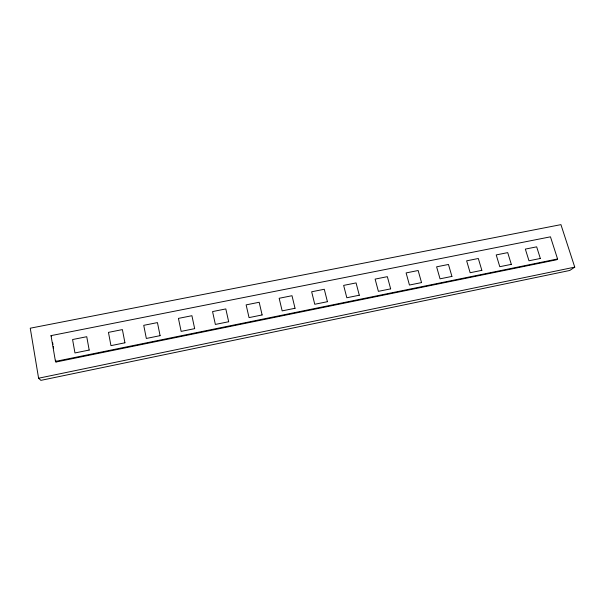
<?xml version="1.0" encoding="UTF-8"?>
<svg xmlns="http://www.w3.org/2000/svg" width="605" height="605" viewBox="0 0 605 605"><rect width="100%" height="100%" fill="white"/><g stroke="black" fill="none" stroke-linecap="round" stroke-linejoin="round"><path stroke-width="0.91" d="M557.568 258.963L556.358 259.832L55.978 362.024L55.463 361.419L51.024 335.631L550.467 236.827L557.568 258.963L55.463 361.419M574.75 267.138L569.766 270.465L40.883 380.363L38.591 378.216L30.25 328.205L560.933 224.637L574.75 267.138L38.591 378.216M51.024 335.631L51.554 336.327M52.658 342.755L52.975 344.585M53.293 346.423L53.611 348.261M55.66 360.187L55.978 362.024M89.185 350.061L74.96 352.949L72.577 339.541L86.749 336.713L89.185 350.061M124.932 342.801L110.957 345.644L108.454 332.379L122.391 329.589L124.932 342.801M160.091 335.662L146.342 338.46L143.733 325.331L157.444 322.594L160.091 335.662M194.666 328.644L181.145 331.389L178.43 318.396L191.914 315.704L194.666 328.644M228.675 321.739L215.372 324.439L212.559 311.583L225.816 308.928L228.675 321.739M262.124 314.948L249.048 317.61L246.129 304.875L259.174 302.266L262.124 314.948M295.036 308.27L282.164 310.879L279.162 298.28L291.996 295.716L295.036 308.27M327.426 301.698L314.759 304.27L311.658 291.784L324.288 289.266L327.426 301.698M359.294 295.225L346.824 297.758L343.64 285.394L356.073 282.913L359.294 295.225M390.656 288.857L378.39 291.345L375.115 279.109L387.351 276.666L390.656 288.857M421.534 282.588L409.456 285.038L406.106 272.923L418.146 270.511L421.534 282.588M451.927 276.417L440.039 278.829L436.606 266.828L448.464 264.461L451.927 276.417M481.852 270.344L470.145 272.719L466.636 260.831L478.321 258.494L481.852 270.344M511.323 264.362L499.791 266.699L496.213 254.917L507.716 252.625L511.323 264.362M540.341 258.471L528.989 260.778L525.337 249.101L536.665 246.84L540.341 258.471"/></g></svg>
